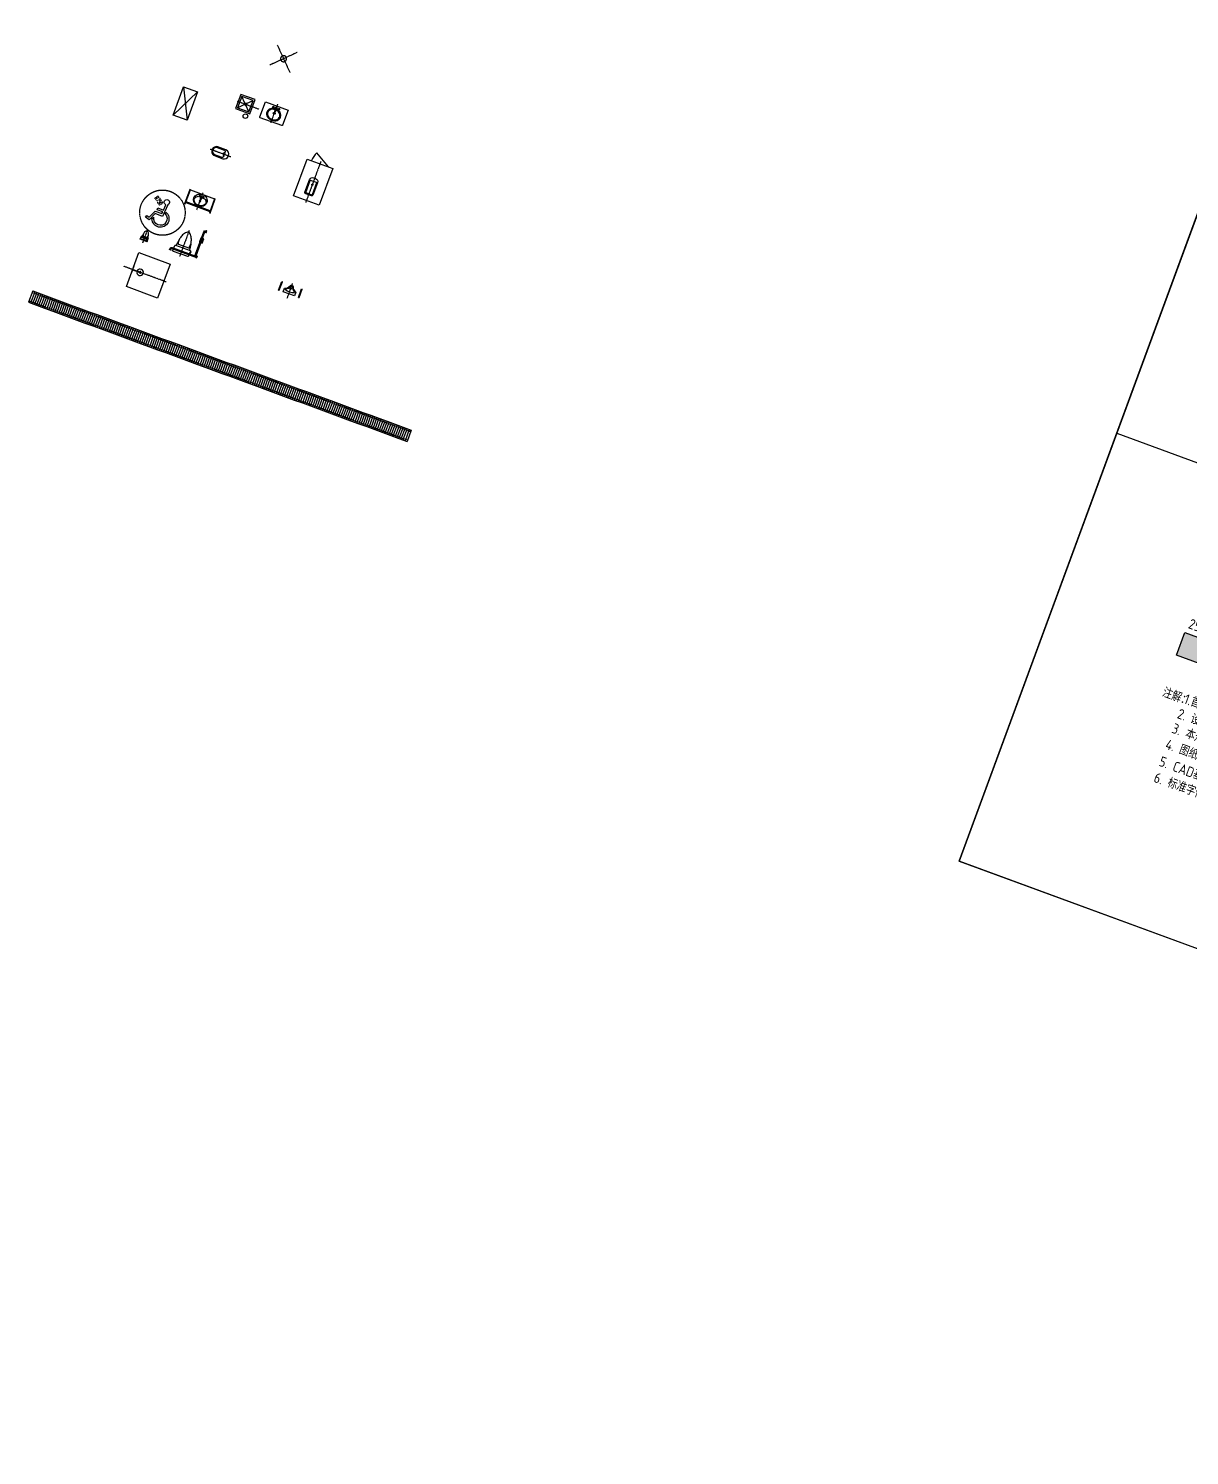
# Model space of a CAD drawing. Extents: x 40587130176 to 40589176181, y 3379490076 to 3381196839.
# Drawn here: x 40587954260 to 40587992691, y 3380766921 to 3380814184 of the extents above; entities that cross this region are included whole.
import ezdxf

# ---------------------------------------------------------------- set-up
doc = ezdxf.new("R2010")
doc.units = 0
doc.header["$LTSCALE"] = 10
for name, pattern in [('$TD_AUDIT_GENERATED_(3BC2)', [2.4200000000000004, 2, -0.2, 0.02, -0.2]), ('DASH', [0.35, 0.25, -0.1]), ('DOTE', [2.4200000000000004, 2, -0.2, 0.02, -0.2])]:
    doc.linetypes.add(name, pattern=pattern)
for name, color, linetype in [('$0$A-AXIS-DOTE', 14, '$TD_AUDIT_GENERATED_(3BC2)'), ('$0$AS-COLN', 6, 'Continuous'), ('A-AXIS-DOTE', 14, 'DOTE'), ('A-AXIS-DP', 126, 'Continuous'), ('A-CURTAIN', 84, 'Continuous'), ('A-FURN', 55, 'Continuous'), ('A-TEXT', 61, 'Continuous'), ('A-WINDOW', 140, 'Continuous'), ('A-建筑提资施工单位', 211, 'Continuous'), ('构建', 30, 'Continuous'), ('洁具', 253, 'Continuous')]:
    doc.layers.add(name, color=color, linetype=linetype)
doc.layers.add('0-T', color=5, linetype='Continuous', plot=False)
doc.styles.add('_TCH_DIM', font='SIMPLEX', dxfattribs={"width": 0.7, "bigfont": 'GBCBIG'})
doc.styles.get("Standard").update_dxf_attribs({"font": 'GBENOR', "width": 0.7, "bigfont": 'GBCBIG'})

# ---------------------------------------------------------------- blocks, each defined once
blk = doc.blocks.new('A$C45A45C18')
at = {"color": 0}
for p, q in [((-117.3369654659182, -124.7834388050178), (-117.3369654659182, 74.78343880503235)), ((-107.3369654659182, 84.78343880503235), (322.3194635142572, 84.78343880503235)), ((322.3194635142572, -164.7834388050178), (322.3194635142572, 114.7834388050323)), ((949.8964262697846, -324.9999999999927), (1249.89642628096, 194.6152422651721)), ((322.3194635142572, -134.7834388050178), (-107.3369654659182, -134.7834388050178))]:
    blk.add_line(p, q, dxfattribs=at)
blk.add_lwpolyline([(-350.1035737302154, 425.0000000000073), (949.8964262697846, 425.0000000000073), (949.8964262697846, -474.9999999999927), (-350.1035737302154, -474.9999999999927)], close=True, dxfattribs=at)
blk.add_lwpolyline([(-107.3369654659182, -164.7834388050178, -0.4142135623730951), (-147.3369654659182, -124.7834388050178), (-147.3369654659182, 74.78343880503235, -0.4142135623730951), (-107.3369654659182, 114.7834388050323), (332.3194635142572, 114.7834388050323, -0.4142135623730951), (442.3194635142572, 4.783438805032347), (442.3194635142572, -54.78343880501779, -0.4142135623730903), (332.3194635142572, -164.7834388050178)], format="xyb", close=True, dxfattribs=at)
blk.add_circle((211.2776357359253, -24.99999999999272), 20, dxfattribs=at)
for centre, radius, start, end in [((-107.3369654659182, 74.78343880503235), 10, 90, 180), ((949.8964262157679, -324.9999999664651), 599.9999999999997, 59.99999996932777, 90.00000010672171), ((-107.3369654659182, -124.7834388050178), 10, 180, 270)]:
    blk.add_arc(centre, radius, start, end, dxfattribs=at)
for p in [(-147.3369654659182, -24.99999999999272), (211.2776357359253, -24.99999999999272)]:
    blk.add_point(p, dxfattribs=at)
at = {"layer": 'A-AXIS-DOTE'}
blk.add_line((1031.132279100015, -24.99999999999272), (-419.2225932935253, -24.99999999999272), dxfattribs=at)
blk = doc.blocks.new('00000206')
at = {"color": 0}
for points in [[(-253.1586206888314, -220.1379310349002, -0.4142135623730712), (-275.1724137929268, -198.1241379315034), (-275.1724137929268, -22.01379310432822, -0.4142135623730969), (-253.1586206892971, -4.656612873077393e-10), (253.1586206892971, 4.656612873077393e-10, -0.4142135623730968), (275.1724137933925, -22.01379310293123), (275.1724137938581, -198.124137930572, -0.4142135623730948), (253.1586206904612, -220.1379310339689)], [(180.590827212669, -286.1793103446253), (-180.590827211272, -286.1793103455566, 0.3921902063767687), (-200.5334385186434, -304.6652911147103), (-202.1296318131499, -325.6902964783367), (-204.2054575940128, -363.4733775595669), (-204.9042146638967, -397.5510874800384), (-204.0042523220181, -428.9968104800209), (-201.2839198657311, -458.8839307988528), (-196.5215665930882, -488.2858326775022), (-189.4955418026075, -518.2759003555402), (-179.9841947918758, -549.9275180725381), (-167.7896566279233, -583.8818833278492), (-152.8091854506638, -619.0514466564637), (-134.9638211685233, -653.9164718519896), (-114.1746036908589, -686.9572227087338), (-90.36257292656228, -716.6539630200714), (-63.44876878336072, -741.4869565798435), (-33.35423117130995, -759.9364671823569), (-12.05916211986914, -766.669765972998, 0.1543297930855512), (12.05916212359443, -766.669765972998), (33.35423117503524, -759.9364671816584), (63.44876878708601, -741.4869565796107), (90.36257292982191, -716.6539630196057), (114.1746036941186, -686.9572227080353), (134.9638211720157, -653.916471851524), (152.8091854534578, -619.0514466557652), (167.7896566307172, -583.8818833269179), (179.9841947946697, -549.9275180716068), (189.495541804703, -518.2759003546089), (196.5215665951837, -488.2858326765709), (201.2839198675938, -458.8839307979215), (204.0042523238808, -428.9968104790896), (204.9042146657594, -397.5510874791071), (204.2054575956427, -363.4733775584027), (202.1296318147797, -325.6902964769397), (200.5334385200404, -304.6652911137789, 0.3921902063767083)]]:
    blk.add_lwpolyline(points, format="xyb", close=True, dxfattribs=at)
blk.add_lwpolyline([(-275.172413792694, -120.4601474441588), (-297.247452798998, -120.4601474441588), (-297.247452798998, -199.7591355657205), (-275.172413792694, -199.7591355657205)], close=True, dxfattribs=at)
for points in [[(-205.494470944861, -428.0882621400524), (-234.9732713215053, -220.1379310351331)], [(205.4944709471893, -428.0882621388882), (234.9732713222038, -220.1379310342018)]]:
    blk.add_lwpolyline(points, dxfattribs=at)
at = {"layer": 'A-AXIS-DOTE'}
blk.add_lwpolyline([(0.009920795448124409, -827.3256924655288), (-0.006945493165403605, 92.6743073798716)], dxfattribs=at)
blk = doc.blocks.new('无障碍马桶')
at = {"layer": 'A-FURN', "lineweight": -3}
for p, q in [((1349873.295263094, 310802.6374014392), (1349952.73482017, 310802.6374014392)), ((1349929.015041677, 310791.7393172025), (1349929.015041677, 310751.7393172025)), ((1350411.137898771, 310751.7393172022), (1350411.137898771, 310731.7393172025)), ((1350411.137898771, 310731.7393172025), (1350416.137898771, 310731.7393172022)), ((1350416.13789877, 310751.7393172025), (1350416.137898771, 310731.7393172022)), ((1350417.369134751, 310713.7980444669), (1350550.060124723, 310713.7980444669)), ((1350551.137898771, 310751.7393172025), (1350551.137898771, 310731.7393172022)), ((1350551.137898771, 310731.7393172022), (1350556.137898771, 310731.7393172022)), ((1350556.137898771, 310751.7393172025), (1350556.137898771, 310731.7393172022)), ((1350773.60544488, 310802.6205351506), (1350853.045002432, 310802.6205351506))]:
    blk.add_line(p, q, dxfattribs=at)
for points in [[(1349832.015041677, 309901.7393172083), (1349879.015041677, 309901.7393172083, 0.414213562373095), (1349897.015041677, 309919.7393172083), (1349897.015041677, 310791.7393172022)], [(1349832.015041677, 309869.7393172083), (1349879.015041677, 309869.7393172083, 0.414213562373095), (1349929.015041677, 309919.7393172083), (1349929.015041677, 310719.7393172025)], [(1349873.295263094, 310802.6374014392), (1349873.295263094, 310796.7368771399, 0.414213562373095), (1349878.295263094, 310791.7368771399), (1349947.73482017, 310791.7368771397, 0.414213562373095), (1349952.73482017, 310796.7368771399), (1349952.73482017, 310802.6374014392)], [(1350797.325223771, 310791.7393172025), (1350797.325223771, 310769.7393172025, -0.414213562373095), (1350779.325223771, 310751.7393172022), (1349929.015041677, 310751.7393172025, 0.9999999999999999), (1349929.015041677, 310719.7393172025), (1350779.325223771, 310719.7393172025, 0.414213562373095), (1350829.325223771, 310769.7393172022), (1350829.325223772, 310791.7393172025)], [(1350773.60544488, 310802.6205351506), (1350773.605444879, 310796.7200108513, 0.414213562373095), (1350778.60544488, 310791.7200108513), (1350848.045002432, 310791.7200108513, 0.414213562373095), (1350853.045002432, 310796.7200108513), (1350853.045002432, 310802.6205351506)], [(1349822.015041676, 309925.4590957458), (1349827.015041677, 309925.4590957458, -0.414213562373095), (1349832.015041677, 309920.4590957458), (1349832.015041677, 309851.0195386703, -0.414213562373095), (1349827.015041677, 309846.0195386703), (1349822.015041676, 309846.0195386705)]]:
    blk.add_lwpolyline(points, format="xyb", dxfattribs=at)
blk.add_lwpolyline([(1350561.137898771, 310801.7393172022), (1350561.137898771, 310751.7393172022), (1350406.137898771, 310751.7393172025), (1350406.137898771, 310801.7393172025)], close=True, dxfattribs=at)
blk.add_lwpolyline([(1350550.060124723, 310751.7393172022), (1350550.060124723, 310699.0654034372), (1350417.369134752, 310699.0654034372), (1350417.369134752, 310751.7393172022)], dxfattribs=at)
at = {"layer": 'A-FURN', "lineweight": -3, "xscale": -1, "rotation": 90}
blk.add_blockref('00000206', (1349822.015040783, 310252.6332747575), dxfattribs=at)
blk = doc.blocks.new('00000179')
at = {"color": 0, "linetype": 'ByBlock'}
for p, q in [((-31.75218933098949, -101.5999999905471), (-92.33939353073947, -101.5999999905471)), ((-12.70218933094293, -177.7999999905005), (-39.72401979961433, -69.7126781155821)), ((34.86892863712274, -63.49999999045394), (-34.87330729910173, -63.49999999045394)), ((12.69781066896394, -177.7999999905005), (-12.70218933094293, -177.7999999905005)), ((39.71964113786817, -69.71267811581492), (12.69781066896394, -177.7999999905005)), ((92.16041526943445, -101.5999999905471), (31.74781066901051, -101.5999999905471))]:
    blk.add_line(p, q, dxfattribs=at)
blk.add_lwpolyline([(-0.002512718318030238, -406.3999999905936, 0.08842537310242657), (88.67641052231193, -390.5935821705498, 0.09373825703062497), (161.6425535676535, -346.883972925134, 0.1023763914993306), (211.6373745140154, -279.7512871532235, 0.1094504782679383), (228.5978106679395, -203.2005914063193, 0.1094521294067833), (211.6373745163437, -126.6487128329463, 0.1023763915087503), (161.6425535660237, -59.5160270545166, 0.09373825702828782), (88.67641052231193, -15.80641781049781, 0.0884229064581043), (-1.234002411365509e-08, 0, 0.0884272048201591), (-88.68078917614184, -15.80641780770384, 0.09373825703163434), (-161.6469322235789, -59.51602705102414, 0.1023763915152058), (-211.6417531776242, -126.6487128327135, 0.1094515887234968), (-228.6021893308498, -203.2002040769439, 0.109451018946293), (-211.6417531769257, -279.7512871499639, 0.1023763915037839), (-161.6469322291669, -346.883972925134, 0.09373825703072969), (-88.68078918429092, -390.5935821705498, 0.08842473818362992)], format="xyb", close=True, dxfattribs=at)
for centre, radius in [((-63.50218933098949, -76.19999999040738), 20.4), ((-63.50218933098949, -76.19999999040738), 15.4), ((-0.002189330756664276, -228.5999999905471), 25.4), ((63.49781066924334, -76.19999999064021), 20.4), ((63.49781066924334, -76.19999999064021), 15.4)]:
    blk.add_circle(centre, radius, dxfattribs=at)
for centre, radius, start, end in [((-87.53749813092873, -228.5999999905471), 115.6646912, 151.0887990124759, 180), ((-87.53749813092873, -228.5999999905471), 115.6646912, 180, 208.9112009875241), ((-45.41718613076955, -251.8624121902976), 163.781867, 126.8698980006937, 151.0887990124759), ((-45.41718613076955, -205.3375877905637), 163.781867, 208.9112009875241, 233.1301019993063), ((-17.94340313109569, -288.4940889908466), 209.571463, 123.9045099978367, 126.8698980006937), ((-17.94340313086286, -168.7059109902475), 209.571463, 233.1301019993063, 252.742060996397), ((-92.33939353050664, -177.7999999905005), 76.19999999999999, 90, 123.9045099978367), ((-0.00218933098949492, -110.9539817909244), 270.0460182, 252.742060996397, 270), ((-34.87330729886889, -68.49999999068677), 4.999999999999999, 90, 194.036243471162), ((-0.00218933098949492, -110.9539817909244), 270.0460182, 270, 287.257939003603), ((34.86892863712274, -68.49999999068677), 4.999999999999999, 345.9637565288381, 90), ((17.9390244691167, -168.7059109900147), 209.571463, 287.257939003603, 306.8698980006936), ((92.16041526943445, -177.7999999905005), 76.19999999999999, 57.740191994843, 90), ((45.41280746925622, -251.8624121902976), 163.781867, 28.91120098752412, 57.740191994843), ((45.41280746925622, -205.3375877907965), 163.781867, 306.8698980006936, 331.0887990124759), ((87.53311946918257, -228.5999999905471), 115.6646912, 0, 28.91120098752412), ((87.53311946918257, -228.5999999905471), 115.6646912, 331.0887990124759, 0)]:
    blk.add_arc(centre, radius, start, end, dxfattribs=at)
at = {"color": 0}
for p in [(-0.002189330756664276, -76.18666218686849), (-0.002189330756664276, -228.5999999905471)]:
    blk.add_point(p, dxfattribs=at)
at = {"layer": 'A-AXIS-DOTE'}
blk.add_lwpolyline([(0.004359413171187043, -535.0122298214119), (-0.006457011215388775, 54.98777007940225)], dxfattribs=at)
blk = doc.blocks.new('A$C09A255B0')
at = {"layer": 'A-FURN', "lineweight": -3}
for points in [[(-449.9696807861328, 449.566478729248), (-449.9605178833008, -50.42219924926758), (-424.9605102539062, -50.42171478271484), (-424.9696617126465, 449.5669136047363)], [(425.0385513305664, 0.00778961181640625), (425.038158416748, 20.67011642456055), (-425.0389518737793, 20.65452194213867), (-425.0385513305664, -0.00778961181640625)], [(425.0303192138672, 449.566478729248), (425.0394821166992, -50.42219924926758), (450.0394897460938, -50.42171478271484), (450.0303382873535, 449.5669136047363)]]:
    blk.add_lwpolyline(points, close=True, dxfattribs=at)
blk.add_lwpolyline([(-424.9696617126465, 449.5669136047363), (425.0303192059, 449.5669136047363)], dxfattribs=at)
at = {"layer": 'A-FURN', "lineweight": -3, "yscale": -0.9999999999999989, "rotation": 180.0010503990819}
blk.add_blockref('00000179', (-0.00335347093641758, 440.4439920256846), dxfattribs=at)
blk = doc.blocks.new('1-大便器')
at = {"color": 0, "linetype": 'ByBlock'}
for p, q in [((0, -279.4000000003725), (0, 279.3999999994412)), ((0, 279.3999999994412), (253.9999999990687, 279.3999999999069)), ((38.09999999962747, 215.8999999999069), (63.5, 241.2999999998137)), ((38.09999999962747, -215.8999999999069), (38.09999999962747, 215.8999999999069)), ((63.5, 241.2999999998137), (190.5, 241.2999999993481)), ((165.1000000005588, 142.7815279997885), (215.8999999994412, 193.5815279996023)), ((165.1000000005588, -142.7815280007198), (165.1000000005588, 142.7815279997885)), ((190.5, 241.2999999993481), (215.8999999994412, 215.8999999999069)), ((203.2000000001863, 127), (254, 177.8000000002794)), ((203.2000000001863, -127), (203.2000000001863, 127)), ((215.8999999994412, 215.8999999999069), (215.8999999994412, 193.5815279996023)), ((253.9999999990687, 279.3999999999069), (254, 177.8000000002794)), ((254, 76.1999999997206), (253.9999999990687, -76.20000000018626)), ((254, 76.1999999997206), (282.6038544001058, 76.20000000018626)), ((0, -279.4000000003725), (254, -279.4000000003725)), ((63.5, -241.3000000002794), (38.09999999962747, -215.8999999999069)), ((63.5, -241.3000000002794), (190.5, -241.3000000002794)), ((165.1000000005588, -142.7815280007198), (215.9000000003725, -193.5815280005336)), ((215.9000000003725, -215.9000000003725), (190.5, -241.3000000002794)), ((203.2000000001863, -127), (254, -177.8000000002794)), ((215.9000000003725, -215.9000000003725), (215.9000000003725, -193.5815280005336)), ((253.9999999990687, -76.20000000018626), (282.6038544001058, -76.1999999997206)), ((253.9999999990687, -165.1000000005588), (254, -177.8000000002794)), ((254, -279.4000000003725), (254, -177.8000000002794)), ((254, -228.6000000005588), (279.3999999994412, -228.6000000000931)), ((279.3999999994412, -228.6000000000931), (279.4000000003725, -165.1000000000931))]:
    blk.add_line(p, q, dxfattribs=at)
blk.add_lwpolyline([(457.2000000001863, -190.5, 0.063415), (579.0038457997143, -174.9891598001122, 0.076468), (672.7261373996735, -134.7038454003632, 0.107136), (741.6278029996902, -67.6164510003291, 0.147373), (761.9999999990687, 4.656612873077393e-10, 0.147373), (741.6278029996902, 67.61645099986345, 0.107136), (672.7261373996735, 134.7038453998975, 0.076468), (579.0038457997143, 174.9891598001122, 0.063415), (457.2000000001863, 190.5, 0.063415)], format="xyb", dxfattribs=at)
for centre in [(266.6999999992549, 101.6000000000931), (266.6999999992549, -101.6000000000931)]:
    blk.add_circle(centre, 12.7, dxfattribs=at)
for centre, radius, start, end in [((426.1970648001879, 416.858830999583), 228.4720855999999, 221.088993002299, 277.7989170178496), ((457.1999999992549, -4.656612873077393e-10), 190.5, 90, 156.4218220217159), ((266.7000000001863, -165.0999999996275), 12.7, 1.163039704440966e-08, 180.0000000116304), ((426.1970648001879, -416.8588310000487), 228.4720855999999, 82.20108300677417, 138.911006997701), ((457.1999999992549, -4.656612873077393e-10), 190.5, 203.578177999603, 270)]:
    blk.add_arc(centre, radius, start, end, dxfattribs=at)
at = {"layer": 'A-AXIS-DOTE'}
blk.add_lwpolyline([(-185.9976161755621, 0.006436645053327084), (915.1345843793824, -0.0137503263540566)], dxfattribs=at)
blk = doc.blocks.new('A$C63E411DD-M')
at = {"color": 0}
for p, q in [((-261.6181730031967, -148.3749122619629), (-247.5489946603775, 41.70879936218262)), ((-183.0613127946854, 65.8527603149414), (-214.1792596578598, -354.5708594322205)), ((-624.4255672693253, -535.7767262458801), (-512.1242445707321, -276.076014995575)), ((-478.5541346073151, -355.986524105072), (-593.0933322906494, -620.8623991012573)), ((-512.1242445707321, -276.076014995575), (-271.3864082098007, -280.3500981330872)), ((-214.1792596578598, -354.5708594322205), (-478.5541346073151, -355.986524105072)), ((-465.505651473999, -149.4666810035706), (-261.6181730031967, -148.3749122619629)), ((-465.1708251237869, -211.9953899383545), (-465.505651473999, -149.4666810035706)), ((-266.2482466697693, -210.9302067756653), (-465.1708251237869, -211.9953899383545)), ((-271.3864082098007, -280.3500981330872), (-266.2482466697693, -210.9302067756653)), ((-163.7231941223145, -251.8160991668701), (-164.0836707353592, -184.4972372055054)), ((-737.1369979381561, -572.953697681427), (-711.9747689962387, -507.9124941825867)), ((-593.0933322906494, -620.8623991012573), (-737.1369979381561, -572.953697681427)), ((-711.9747689962387, -507.9124941825867), (-624.4255672693253, -535.7767262458801)), ((-518.7824662923813, -555.1460175514221), (-473.6208555698395, -482.4700169563293))]:
    blk.add_line(p, q, dxfattribs=at)
at = {"color": 0, "linetype": 'DASH'}
blk.add_circle((-262.6391183137894, -241.7625117301941), 750, dxfattribs=at)
at = {"color": 0, "extrusion": (1.116249348843928e-23, 5.811853690802266e-24, -1)}
blk.add_ellipse((-244.6146621704102, 132.0654587745667), major_axis=(-44.74802955406824, 78.55284913782889), ratio=0.9999999994636292, start_param=3.691864397862477, end_param=9.193639614600707, dxfattribs=at)
at = {"color": 0, "extrusion": (1.116249348843928e-23, 5.811853690802283e-24, -1)}
blk.add_ellipse((-255.4011105298996, -452.1514053344727), major_axis=(92.31531753728571, 267.3116361187275), ratio=0.999999999841581, start_param=-0.003730618290037, end_param=4.007100286260738, dxfattribs=at)
at = {"color": 0, "extrusion": (1.116249348843928e-23, 5.811853690802277e-24, -1)}
blk.add_ellipse((-255.4011105298996, -452.1514053344727), major_axis=(101.4338926404814, 195.5766876746094), ratio=0.9999999998124228, start_param=-0.0492735890793092, end_param=4.095888426267332, dxfattribs=at)
at = {"layer": 'A-AXIS-DP'}
blk.add_lwpolyline([(-455.1893806396893, -119.6199116617414, 0, 0, 0), (-804.535700749833, 117.2006050316495, 33, 0, 0), (-887.3092408180237, 173.3124670982361, 0, 0, 0)], format="xyseb", dxfattribs=at)
at = {"layer": 'A-AXIS-DP', "color": 7, "style": '_TCH_DIM', "width": 0.4941176470588236}
blk.add_text('R750', height=148.75, rotation=325.8668068348406, dxfattribs=at).set_placement((-687.1273021304123, 113.8721999813786))
blk = doc.blocks.new('00000224')
at = {"color": 0}
for p, q in [((-362.5000001189765, -1.369509844441253e-06), (-362.5000001189765, -300.0000013695098)), ((-337.5000001189765, -1.369509845972061e-06), (-362.5000001189765, -1.369509844441253e-06)), ((-337.5000001189765, -300.0000013695098), (-362.5000001189765, -300.0000013695098)), ((-337.5000001189765, -1.369509845972061e-06), (-337.5000001189765, -300.0000013695098)), ((337.4999998810235, -1.369509844441253e-06), (337.4999998810235, -300.0000013695098)), ((362.4999998810235, -1.369509845972061e-06), (337.4999998810235, -1.369509844441253e-06)), ((362.4999998810235, -300.0000013695098), (337.4999998810235, -300.0000013695098)), ((362.4999998810235, -1.369509845972061e-06), (362.4999998810235, -300.0000013695098))]:
    blk.add_line(p, q, dxfattribs=at)
blk.add_lwpolyline([(-205, -130.6921668672003), (-205, 0), (205, 0), (205, -130.6921668676659, 0.2680681872429386), (50.76696929242462, -263.4628327437676, -0.3177651244820785), (-5.727633833885193e-08, -299.6467267489061, -0.3177651238976431), (-50.76696929195896, -263.4628327442333, 0.2680681872434905)], format="xyb", close=True, dxfattribs=at)
blk.add_circle((0, -181.622158779297), 20, dxfattribs=at)
for centre, radius, start, end in [((-152.1659696591087, -115.0054347957484), 10, 114.1083874687021, 248.1393961379835), ((5.09339536074549, -466.4251228258945), 395.0016948295107, 66.66751465096227, 114.1083874687021), ((-242.8073158459738, -340.9316236418672), 233.4306809856922, 19.26394190434416, 68.13939613798351), ((0.2095041857101023, -256), 23.99999999999859, 199.2639419043441, 269.499839251993), ((-0.2095041857101023, -256), 24.00000000000079, 270.500160748007, 340.7360580956558), ((242.8073158459738, -340.9316236418672), 233.4306809856917, 110.4941076083355, 160.7360580956559), ((157.579544424545, -112.9081085743383), 10, 290.4941076083355, 66.66751465096227)]:
    blk.add_arc(centre, radius, start, end, dxfattribs=at)
blk.add_point((0, -181.622158779297), dxfattribs=at)
at = {"layer": 'A-AXIS-DOTE'}
blk.add_lwpolyline([(-1.327134668827057e-07, 152.6724720913917), (-1.327134668827057e-07, -367.3275279086083)], dxfattribs=at)
blk = doc.blocks.new('A$C34D37DA4')
at = {"ltscale": 0.5}
for points in [[(-250.0000003376044, -107.7489576064982), (249.9999996623956, -107.7489576064982), (249.9999996623956, 392.2510423935018), (-250.0000003376044, 392.2510423935018)], [(-200.0000003376044, -57.74895760649815), (199.9999996623956, -57.74895760649815), (199.9999996623956, 342.2510423935018), (-200.0000003376044, 342.2510423935018)]]:
    blk.add_lwpolyline(points, close=True, dxfattribs=at)
for points in [[(-200.0000003376044, 342.2510423935018), (-28.28427158528939, 170.5353136411868)], [(-200.0000003376044, -57.74895760649815), (-28.28427158528939, 113.9667711458169)], [(28.28427091008052, 170.5353136411868), (199.9999996623956, 342.2510423935018)], [(28.28427091008052, 113.9667711458169), (199.9999996623956, -57.74895760649815)]]:
    blk.add_lwpolyline(points, dxfattribs=at)
blk.add_circle((-3.37604433298111e-07, 142.2510423935018), 40, dxfattribs=at)
at = {"layer": 'A-AXIS-DOTE'}
blk.add_lwpolyline([(0, 427.4235144928098), (0, -332.5764855071902)], dxfattribs=at)
blk = doc.blocks.new('345345345')
at = {"layer": 'A-FURN'}
h = blk.add_hatch(dxfattribs=at)
h.set_pattern_fill('ANSI31', color=256, scale=20)
h.set_pattern_definition([(45, (0, 0), (-22.45064030267288, 22.45064030267288), [])])
edge = h.paths.add_edge_path()
edge.add_arc((84993.03427716438, -2400002.54638257), 150, 0, 360)
blk.add_circle((84993.03427716438, -2400002.54638257), 150, dxfattribs=at)
blk = doc.blocks.new('A$C5E131586')
at = {"layer": 'A-FURN'}
blk.add_lwpolyline([(-510, 110), (490, 110), (490, -390), (-510, -390)], close=True, dxfattribs=at)
for points in [[(-510, -390), (490, 110)], [(-510, 110), (490, -390)]]:
    blk.add_lwpolyline(points, dxfattribs=at)
blk = doc.blocks.new('00002939')
at = {"layer": 'A-FURN'}
blk.add_line((-10, 0), (10, 0), dxfattribs=at)
for points in [[(-123.5850770461802, 0), (132.8539606642444, 0)], [(-10, 0), (-10, -263.2773015346211)], [(10, 0), (10, -263.2773015346211)]]:
    blk.add_lwpolyline(points, dxfattribs=at)
for centre, radius, start, end in [((-3.637978807091713e-12, -262.4855752721051), 108.1369439929635, 95.30602732631273, 84.69397267368727), ((-3.637978807091713e-12, -262.4855752721051), 28.32655449442026, 110.6724887801938, 69.32751121980621), ((-3.637978807091713e-12, -260.1744987108068), 10.47030970714016, 197.2380860628321, 342.7619139371679)]:
    blk.add_arc(centre, radius, start, end, dxfattribs=at)
blk = doc.blocks.new('A$C6C485D8A')
at = {"layer": 'A-AXIS-DOTE'}
blk.add_line((0, -752.574123714352), (0, 750), dxfattribs=at)
at = {"layer": 'A-FURN'}
blk.add_lwpolyline([(600, -672.574123714352), (600, 427.425876285648), (-600, 427.425876285648), (-600, -672.574123714352)], close=True, dxfattribs=at)
at = {"layer": 'A-FURN', "yscale": -1, "rotation": 180}
blk.add_blockref('00002939', (0, 427.4258762185927), dxfattribs=at)
blk = doc.blocks.new('dotee')
at = {"layer": '$0$A-AXIS-DOTE'}
for points in [[(433561.3856428629, -2127753.223304704), (434268.4924240491, -2128460.33008589)], [(434268.4924240491, -2127753.223304704), (433561.385642863, -2128460.33008589)]]:
    blk.add_lwpolyline(points, dxfattribs=at)
blk.add_circle((433914.9390334558, -2128106.776695297), 100, dxfattribs=at)
blk = doc.blocks.new('00003717')
at = {"layer": 'A-AXIS-DOTE'}
blk.add_lwpolyline([(-7.275957614183426e-12, 70), (-7.275957614183426e-12, -590)], dxfattribs=at)
at = {"layer": 'A-FURN'}
for p, q in [((-136.5144316956284, -74), (-63.48556830436428, -73.99999999999272)), ((-100, -37.48556830436428), (-100, -110.5144316956357)), ((-45.05921198837314, -255), (45.05921198835858, -255)), ((-25.00000000000728, -47.64794134192198), (-31.44462102220132, -86.54309543458658)), ((-31.44462102220132, -86.54309543458658), (-16.70344784772169, -194.2155401951968)), ((-24.99999999999272, -47.64794134192198), (24.99999999999272, -47.64794134192198)), ((-25.00000000000728, -47.64794134192198), (-16.70344784772169, -194.2155401951968)), ((-23.88539311038767, -67.33868184206949), (23.88539311037312, -67.33868184206949)), ((-17.17627317224833, -184.1133341994719), (17.17627317224833, -184.1133341994719)), ((-16.70344784772169, -194.2155401951968), (16.70344784770714, -194.2155401951968)), ((-7.275957614183426e-12, -209.9407880116341), (-7.275957614183426e-12, -300.0592119883659)), ((24.99999999999272, -47.64794134192198), (16.70344784770714, -194.2155401951968)), ((31.44462102220132, -86.54309543458658), (16.70344784770714, -194.2155401951968)), ((24.99999999999272, -47.64794134192198), (31.44462102220132, -86.54309543458658)), ((63.48556830436428, -73.99999999999272), (136.514431695643, -73.99999999999272)), ((100, -37.48556830436428), (100, -110.5144316956357))]:
    blk.add_line(p, q, dxfattribs=at)
blk.add_lwpolyline([(400, 0), (399.9999999999927, -530, -0.4142135623730951), (379.9999999999927, -550), (-380.0000000000073, -549.9999999999927, -0.4142135623730951), (-400.0000000000073, -529.9999999999927), (-400, 0)], format="xyb", close=True, dxfattribs=at)
for points in [[(-29.40161857436033, -101.4655894319731, 0.05503366445282638), (-92.86825490300544, -114.9643916906643, 0.0888493983857469), (-169.214508516292, -156.3517470613442, 0.1049875008758899), (-224.0900372711621, -223.1669773580361, 0.1201703710503755), (-242.8267178196329, -300, 0.120170371050088), (-224.0900372712567, -376.8330226417747, 0.1049875008761855), (-169.2145085162847, -443.6482529386631, 0.08884939838595049), (-92.86825490279443, -485.0356083094121, 0.08005155327522542), (-7.275957614183426e-12, -499.9999999999964, 0.08005155327514211)], [(-25.32934038807434, -131.2103148261886, 0.05606644776381915), (-83.44479020372819, -143.4459350663601, 0.08884939838590888), (-150.4912153879413, -179.7918471982848, 0.1049875008761085), (-197.4578856339431, -236.9774262708088, 0.1201703710500949), (-212.8267178196329, -300, 0.1201703710501435), (-197.4578856339431, -363.0225737291912, 0.1049875008761313), (-150.4912153879486, -420.2081528017079, 0.08884939838588762), (-83.44479020372819, -456.5540649336399, 0.08005155327528395), (-7.275957614183426e-12, -469.9999999999964, 0.08005155327526944)], [(-7.275957614183426e-12, -499.9999999999964, 0.08005155327514211), (92.86825490269257, -485.0356083094339, 0.08884939838606445), (169.2145085162992, -443.6482529386412, 0.1049875008760499), (224.0900372712131, -376.8330226418402, 0.120170371050193), (242.8267178196329, -300, 0.1201703710501875), (224.0900372712204, -223.1669773581598, 0.1049875008760622), (169.2145085163065, -156.3517470613442, 0.08884939838584911), (92.86825490291812, -114.9643916906352, 0.05503366445274368), (29.40161857436033, -101.4655894319731, 0.0800515532754416)], [(-7.275957614183426e-12, -469.9999999999964, 0.08005155327526944), (83.44479020371364, -456.5540649336472, 0.0888493983858896), (150.4912153879341, -420.2081528017079, 0.1049875008761153), (197.4578856339285, -363.0225737291912, 0.1201703710501367), (212.8267178196329, -300, 0.1201703710501367), (197.4578856339285, -236.9774262708015, 0.1049875008761155), (150.4912153879413, -179.7918471982848, 0.08884939838591054), (83.44479020371364, -143.4459350663528, 0.05606644776380701), (25.32934038805979, -131.2103148261886, 0.08005155327530532)]]:
    blk.add_lwpolyline(points, format="xyb", dxfattribs=at)
for centre, radius in [((-100, -74), 25), ((-100, -74), 15), ((-7.275957614183426e-12, -254.9999999999927), 30), ((-7.275957614183426e-12, -254.9999999999927), 20), ((100, -73.99999999999272), 25), ((100, -73.99999999999272), 15)]:
    blk.add_circle(centre, radius, dxfattribs=at)
for centre, start, end in [((-1.183800252307265, -74.7286511344937), 80.52522879858665, 279.4747712014134), ((1.183800252307265, -74.7286511344937), 260.5252287985866, 99.47477120141335)]:
    blk.add_arc(centre, 7.191400878313289, start, end, dxfattribs=at)
blk = doc.blocks.new('00002869')
at = {"layer": 'A-AXIS-DOTE'}
blk.add_lwpolyline([(-1.191991397412494, -67.1744764088653), (-1.191991397412494, 660.2739740894176)], dxfattribs=at)
at = {"layer": '洁具', "linetype": 'Continuous'}
for p, q in [((-124.8610746138729, 401.6368685308844), (-124.8610746138729, 146.5755185307935)), ((-12.36107461387292, 34.07551853079349), (10.1402753861621, 34.07551853079349)), ((122.6402753861621, 401.7432935307734), (122.6402753861621, 146.5755185307935))]:
    blk.add_line(p, q, dxfattribs=at)
at = {"layer": '洁具'}
blk.add_lwpolyline([(-158.5155511999037, 434.2126169204712), (-158.6097246138379, 146.5733810309321, 0.8374979038508852), (153.169189163018, 116.0544337378815), (156.1784538680222, 436.906571324449, 0.9577613577990626), (-158.5155511999037, 434.2126169204712)], format="xyb", close=True, dxfattribs=at)
at = {"layer": '洁具', "linetype": 'Continuous'}
for centre, start, end in [((-12.36107461387292, 146.5755185307935), 180, 270), ((10.1402753861621, 146.5755185307935), 270, 0)]:
    blk.add_arc(centre, 112.5, start, end, dxfattribs=at)
at = {"layer": '洁具', "linetype": 'Continuous', "extrusion": (0, 0, -1)}
for centre, radius, start, end in [((91.10556211392395, 401.6368685308844), 33.75, 0, 79.1703190058896), ((0.8322996138595045, -70.39074396900833), 514.334025, 79.17260700555681, 100.7601259962403), ((-88.89162538619712, 401.7432935307734), 33.75, 100.7612730019292, 180.0000149943997)]:
    blk.add_arc(centre, radius, start, end, dxfattribs=at)
at = {"layer": '洁具'}
blk.add_arc((-1.191991397412494, 440.4868044103496), 49.09306512762488, 178.33859562278, 1.66140437721994, dxfattribs=at)
blk = doc.blocks.new('饰面砖')
at = {"color": 0}
for p, q in [((0, 0), (70, 0)), ((0, 0), (0, -100)), ((17.5, 0), (17.5, -100)), ((35, 0), (35, -100)), ((52.5, 0), (52.5, -100)), ((70, 0), (70, -100)), ((0, -100), (70, -100))]:
    blk.add_line(p, q, dxfattribs=at)
at = {"color": 0, "linetype": 'DASH'}
for p, q in [((0, -12.5), (70, -12.5)), ((0, -87.5), (70, -87.5))]:
    blk.add_line(p, q, dxfattribs=at)
blk = doc.blocks.new('00总图-C')
at = {"color": 8}
for p, q in [((40588014621.77911, 3380866924.638391), (40587985069.77812, 3380786605.761887)), ((40587985069.77812, 3380786605.761887), (40588038571.66816, 3380766920.627127))]:
    blk.add_line(p, q, dxfattribs=at)
blk.add_lwpolyline([(40587990286.31369, 3380800783.694426), (40588043788.20374, 3380781098.559667)], dxfattribs=at)
blk.add_lwpolyline([(40587993008.80752, 3380793157.617295), (40587992258.01434, 3380793433.859218), (40587992534.25626, 3380794184.652398), (40587993285.04944, 3380793908.410477)], close=True, dxfattribs=at)
blk.add_solid([(40587993285.04944, 3380793908.410477), (40587992534.25626, 3380794184.652398), (40587993008.80752, 3380793157.617295), (40587992258.01434, 3380793433.859218)], dxfattribs=at)
at = {"layer": '0-T', "color": 8}
blk.add_lwpolyline([(40588016002.98872, 3380870678.604296), (40588069504.87877, 3380850993.469537), (40588038571.66816, 3380766920.627127), (40587985069.77812, 3380786605.761887)], close=True, dxfattribs=at)
at = {"layer": '$0$AS-COLN', "color": 8, "xscale": -1, "rotation": 339.7997433646614}
blk.add_blockref('dotee', (40589104767.34591, 3382660562.925231), dxfattribs=at)
at = {"color": 8, "rotation": 249.7997433646614}
blk.add_blockref('A$C5E131586', (40587959578.78416, 3380811641.648182), dxfattribs=at)
at = {"color": 8, "xscale": -1, "rotation": 69.79974336466134}
blk.add_blockref('A$C6C485D8A', (40587958109.85924, 3380806051.104692), dxfattribs=at)
at = {"layer": 'A-CURTAIN', "color": 8}
for name, p, xscale, yscale, zscale, rotation in [('345345345', (40588335919.9193, 3381952148.562788), 0.5, 0.5, 0.5, 339.7997433646614), ('饰面砖', (40587954398.21549, 3380805491.884313), 4.057750757627148, 4, 4.057750757627148, 339.7997433553864), ('饰面砖', (40587954664.78701, 3380805393.803737), 4.057750757627148, 4, 4.057750757627148, 339.7997433553864), ('饰面砖', (40587954931.35852, 3380805295.723161), 4.057750757627148, 4, 4.057750757627148, 339.7997433553864), ('饰面砖', (40587955197.93004, 3380805197.642585), 4.057750757627148, 4, 4.057750757627148, 339.7997433553864), ('饰面砖', (40587955464.50155, 3380805099.562009), 4.057750757627148, 4, 4.057750757627148, 339.7997433553864), ('饰面砖', (40587955731.07307, 3380805001.481433), 4.057750757627148, 4, 4.057750757627148, 339.7997433553864), ('饰面砖', (40587955997.64458, 3380804903.400857), 4.057750757627148, 4, 4.057750757627148, 339.7997433553864), ('饰面砖', (40587956264.21609, 3380804805.320281), 4.057750757627148, 4, 4.057750757627148, 339.7997433553864), ('饰面砖', (40587956530.78761, 3380804707.239705), 4.057750757627148, 4, 4.057750757627148, 339.7997433553864), ('饰面砖', (40587956797.35912, 3380804609.159129), 4.057750757627148, 4, 4.057750757627148, 339.7997433553864), ('饰面砖', (40587957063.93064, 3380804511.078553), 4.057750757627148, 4, 4.057750757627148, 339.7997433553864), ('饰面砖', (40587957330.50216, 3380804412.997976), 4.057750757627148, 4, 4.057750757627148, 339.7997433553864), ('饰面砖', (40587957597.07367, 3380804314.9174), 4.057750757627148, 4, 4.057750757627148, 339.7997433553864), ('饰面砖', (40587957863.64519, 3380804216.836824), 4.057750757627148, 4, 4.057750757627148, 339.7997433553864), ('饰面砖', (40587958130.2167, 3380804118.756248), 4.057750757627148, 4, 4.057750757627148, 339.7997433553864), ('饰面砖', (40587958396.78822, 3380804020.675672), 4.057750757627148, 4, 4.057750757627148, 339.7997433553864), ('饰面砖', (40587958663.35973, 3380803922.595096), 4.057750757627148, 4, 4.057750757627148, 339.7997433553864), ('饰面砖', (40587958929.93124, 3380803824.51452), 4.057750757627148, 4, 4.057750757627148, 339.7997433553864), ('饰面砖', (40587959196.50276, 3380803726.433944), 4.057750757627148, 4, 4.057750757627148, 339.7997433553864), ('饰面砖', (40587959463.07427, 3380803628.353368), 4.057750757627148, 4, 4.057750757627148, 339.7997433553864), ('饰面砖', (40587959729.64579, 3380803530.272792), 4.057750757627148, 4, 4.057750757627148, 339.7997433553864), ('饰面砖', (40587959996.21731, 3380803432.192216), 4.057750757627148, 4, 4.057750757627148, 339.7997433553864), ('饰面砖', (40587960262.78882, 3380803334.11164), 4.057750757627148, 4, 4.057750757627148, 339.7997433553864), ('饰面砖', (40587960529.36034, 3380803236.031064), 4.057750757627148, 4, 4.057750757627148, 339.7997433553864), ('饰面砖', (40587960795.93185, 3380803137.950488), 4.057750757627148, 4, 4.057750757627148, 339.7997433553864), ('饰面砖', (40587961062.50336, 3380803039.869912), 4.057750757627148, 4, 4.057750757627148, 339.7997433553864), ('饰面砖', (40587961329.07487, 3380802941.789336), 4.057750757627148, 4, 4.057750757627148, 339.7997433553864), ('饰面砖', (40587961595.64639, 3380802843.70876), 4.057750757627148, 4, 4.057750757627148, 339.7997433553864), ('饰面砖', (40587961862.21791, 3380802745.628183), 4.057750757627148, 4, 4.057750757627148, 339.7997433553864), ('饰面砖', (40587962128.78942, 3380802647.547607), 4.057750757627148, 4, 4.057750757627148, 339.7997433553864), ('饰面砖', (40587962395.36094, 3380802549.467031), 4.057750757627148, 4, 4.057750757627148, 339.7997433553864), ('饰面砖', (40587962661.93245, 3380802451.386456), 4.057750757627148, 4, 4.057750757627148, 339.7997433553864), ('饰面砖', (40587962928.50397, 3380802353.30588), 4.057750757627148, 4, 4.057750757627148, 339.7997433553864), ('饰面砖', (40587963195.07549, 3380802255.225303), 4.057750757627148, 4, 4.057750757627148, 339.7997433553864), ('饰面砖', (40587963461.647, 3380802157.144727), 4.057750757627148, 4, 4.057750757627148, 339.7997433553864), ('饰面砖', (40587963728.21851, 3380802059.064151), 4.057750757627148, 4, 4.057750757627148, 339.7997433553864), ('饰面砖', (40587963994.79002, 3380801960.983575), 4.057750757627148, 4, 4.057750757627148, 339.7997433553864), ('饰面砖', (40587964261.36154, 3380801862.902999), 4.057750757627148, 4, 4.057750757627148, 339.7997433553864), ('饰面砖', (40587964527.93306, 3380801764.822423), 4.057750757627148, 4, 4.057750757627148, 339.7997433553864), ('饰面砖', (40587964794.50457, 3380801666.741847), 4.057750757627148, 4, 4.057750757627148, 339.7997433553864), ('饰面砖', (40587965061.07609, 3380801568.661271), 4.057750757627148, 4, 4.057750757627148, 339.7997433553864), ('饰面砖', (40587965327.6476, 3380801470.580695), 4.057750757627148, 4, 4.057750757627148, 339.7997433553864), ('饰面砖', (40587965594.21912, 3380801372.500119), 4.057750757627148, 4, 4.057750757627148, 339.7997433553864), ('饰面砖', (40587965860.79063, 3380801274.419543), 4.057750757627148, 4, 4.057750757627148, 339.7997433553864), ('饰面砖', (40587966127.36214, 3380801176.338967), 4.057750757627148, 4, 4.057750757627148, 339.7997433553864), ('饰面砖', (40587966393.93366, 3380801078.25839), 4.057750757627148, 4, 4.057750757627148, 339.7997433553864), ('饰面砖', (40587966660.50517, 3380800980.177814), 4.057750757627148, 4, 4.057750757627148, 339.7997433553864)]:
    blk.add_blockref(name, p, dxfattribs=dict(at, xscale=xscale, yscale=yscale, zscale=zscale, rotation=rotation))
at = {"layer": 'A-FURN', "color": 8}
for name, p, rotation in [('A$C34D37DA4', (40587961570.80537, 3380811630.541176), 69.79974336466141), ('00003717', (40587962479.38617, 3380811615.905843), 339.7997433646614), ('A$C45A45C18', (40587963556.0122, 3380808822.42498), 69.79974336466141), ('A$C09A255B0', (40587959864.17538, 3380808272.875562), 339.7997433646614), ('00000224', (40587962876.161, 3380805396.342375), 159.7997433646614)]:
    blk.add_blockref(name, p, dxfattribs=dict(at, rotation=rotation))
at = {"layer": 'A-FURN', "color": 8, "lineweight": -3, "xscale": -1, "rotation": 249.798692965579}
blk.add_blockref('无障碍马桶', (40587202003.62695, 3379647063.804956), dxfattribs=at)
at = {"layer": 'A-FURN', "color": 8, "lineweight": -3, "xscale": 0.435914960689843, "yscale": 0.435914960689843, "zscale": 0.435914960689843, "rotation": 69.80079376374353}
blk.add_blockref('1-大便器', (40587958071.08588, 3380807164.290221), dxfattribs=at)
at = {"layer": 'A-WINDOW', "color": 8, "linetype": 'ByBlock', "rotation": 339.7986913873627}
blk.add_blockref('A$C63E411DD-M', (40587959022.82823, 3380808221.724445), dxfattribs=at)
at = {"layer": '构建', "color": 8, "rotation": 249.7997433646614}
blk.add_blockref('00002869', (40587960331.24028, 3380810168.923789), dxfattribs=at)
at = {"layer": 'A-TEXT', "color": 8}
for s, p in [('255', (40587992626.8375, 3380794330.985553)), ('注解：', (40587991761.44506, 3380792064.515866)), ('1.首先明确CAD制图一定要根据设计内容设置不同图层，另标注图层参天正图层设置；', (40587992480.20785, 3380791835.482909)), ('2. 设计人员可根据实际需要适当增加图层内容，但不宜太多；', (40587992256.4929, 3380791351.349075)), ('3. 本规定中的线型比例、字体高度等除特别注明外均以出图比例1:100为基准，其它比例以此类推。', (40587992078.30676, 3380790867.06001)), ('4. 图纸中的实体填充，如钢筋混凝土柱、剪力墙等，应使用绘图次序命令“后置”处理。', (40587991863.9398, 3380790338.953103)), ('5. CAD基本单元块内图层请尽量用0图层，尤其是单色块；其余绘图尽量不要在0图层内操作；注意图层设置中的不打印图层；', (40587991655.4002, 3380789772.16688)), ('6. 标准字体———说明注解用字体样式：', (40587991479.16872, 3380789238.672996))]:
    blk.add_text(s, height=337.5886524822695, rotation=339.7997433646614, dxfattribs=at).set_placement(p)

msp = doc.modelspace()

# ---------------------------------------------------------------- block references
at = {"layer": 'A-建筑提资施工单位'}
msp.add_blockref('00总图-C', (0, 0), dxfattribs=at)

doc.saveas('drawing.dxf')
